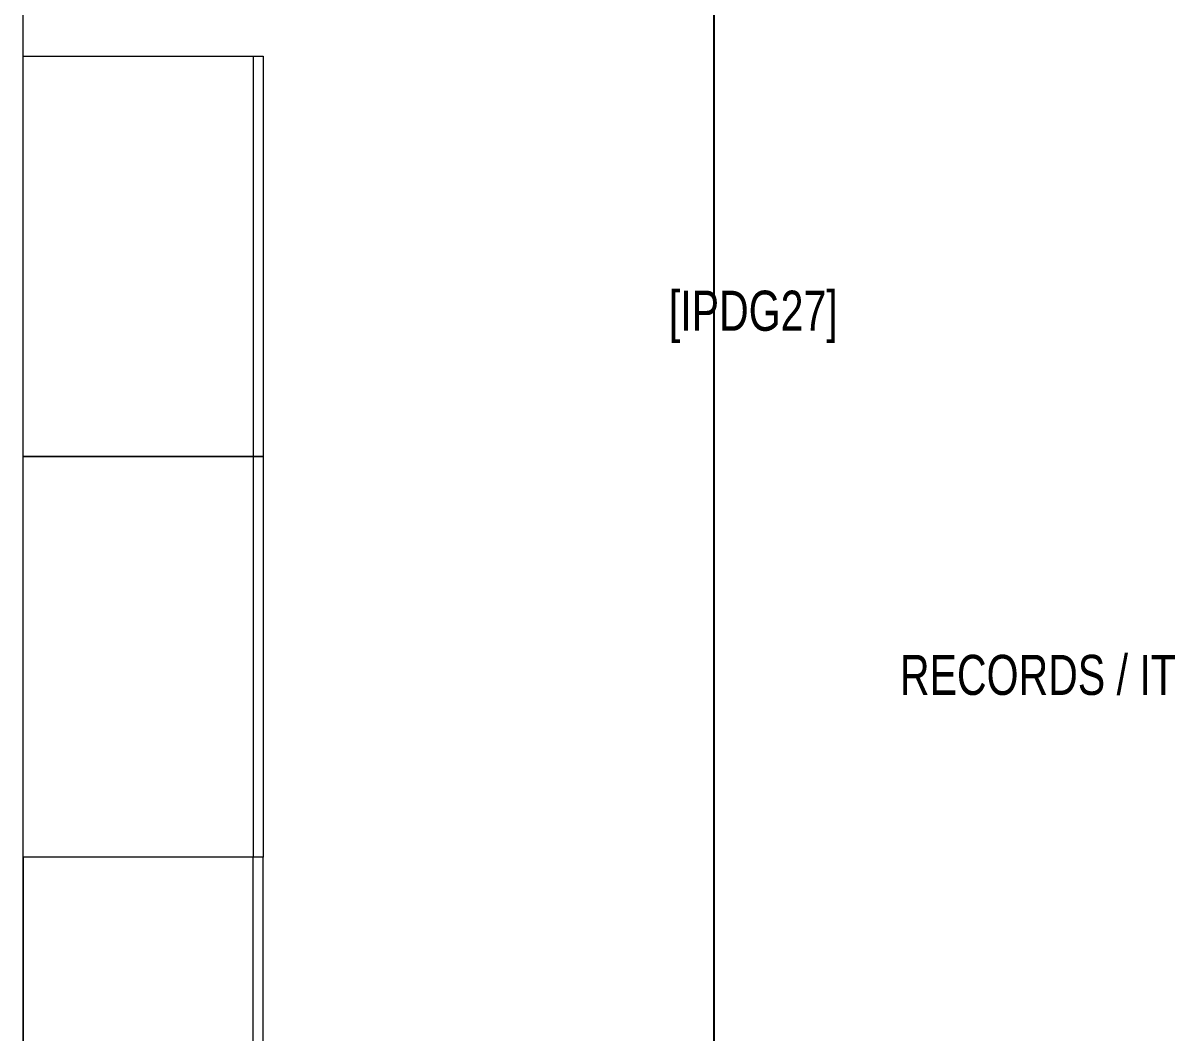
# Model space of a CAD drawing. Header units: metres. Extents: x -18745 to 220762, y -1579758 to -1356048.
# Drawn here: x 142638 to 145515, y -1468812 to -1466290 of the extents above; entities that cross this region are included whole.
import ezdxf

# ---------------------------------------------------------------- set-up
doc = ezdxf.new("R2010")
doc.units = ezdxf.units.M
doc.layers.get('0').update_dxf_attribs({"lineweight": 0})
for name, color, linetype, lineweight in [('A-100 - Copy$0$72_EGR_BASE_TEXT', 8, 'Continuous', 0), ('A-100 - Copy$0$Medical Equipment and Furniture', 8, 'Continuous', 0), ('A-100 - Copy$0$Medical Equipment and Furniture1', 8, 'Continuous', 5), ('A-100 - Copy$0$Walls', 8, 'Continuous', 0)]:
    doc.layers.add(name, color=color, linetype=linetype, lineweight=lineweight)
doc.layers.add('A-100 - Copy$0$axes', color=8, linetype='Continuous')
doc.styles.add('A-100 - Copy$0$X3G_ENTITY_2587EA', font='swisscl.ttf', dxfattribs={"height": 200})

# ---------------------------------------------------------------- blocks, each defined once
blk = doc.blocks.new('A-100 - Copy$0$CUPBOARD - GLASS TOP - LOCKABLE - 200x100x60')
at = {"layer": 'A-100 - Copy$0$Medical Equipment and Furniture1'}
blk.add_line((283.1819, -205.0074, 0), (284.1819, -205.0074, 0), dxfattribs=at)
at = {"layer": 'A-100 - Copy$0$Medical Equipment and Furniture1', "elevation": 0}
blk.add_lwpolyline([(284.1819, -204.4324), (283.1819, -204.4324), (283.1819, -205.0324), (284.1819, -205.0324)], close=True, dxfattribs=at)
blk = doc.blocks.new('A-100 - Copy')
at = {"layer": 'A-100 - Copy$0$axes'}
blk.add_line((144363.7, -1477297.4, 0), (144363.7, -1387547.7, 0), dxfattribs=at)
at = {"layer": 'A-100 - Copy$0$Walls'}
blk.add_line((142638.3, -1470957.7), (142638.3, -1464052.7), dxfattribs=at)
at = {"layer": 'A-100 - Copy$0$Medical Equipment and Furniture', "yscale": 1000.000000000003, "rotation": 90}
for p, xscale, zscale in [((-61794.2, -1183190.8, 0), -1000.000000000003, 1000), ((-61794.2, -1184190.8, 0), -1000.000000000003, 1000), ((-61794.2, -1752554.6, 0), 1000.000000000003, 1000.000000000003)]:
    blk.add_blockref('A-100 - Copy$0$CUPBOARD - GLASS TOP - LOCKABLE - 200x100x60', p, dxfattribs=dict(at, xscale=xscale, zscale=zscale))
at = {"layer": 'A-100 - Copy$0$72_EGR_BASE_TEXT', "char_height": 100, "attachment_point": 2, "style": 'A-100 - Copy$0$X3G_ENTITY_2587EA'}
for s, insert in [('[IPDG27]', (144461.6, -1466958.4)), ('RECORDS / IT', (145172.4, -1467867.6))]:
    blk.add_mtext(s, dxfattribs=dict(at, insert=insert))

msp = doc.modelspace()

# ---------------------------------------------------------------- block references
msp.add_blockref('A-100 - Copy', (0, 0))

doc.saveas('drawing.dxf')
